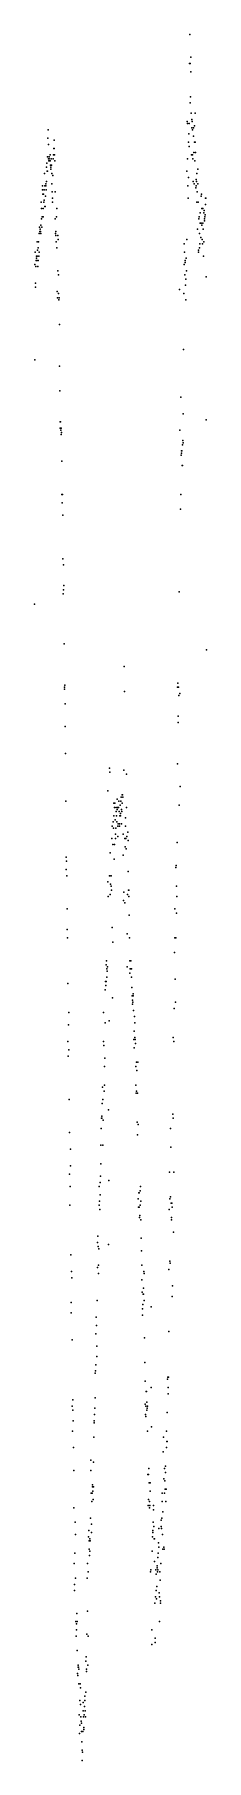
# Model space of a CAD drawing. Header units: metres. Extents: x 0 to 360, y -1788 to 1810.
import ezdxf

# ---------------------------------------------------------------- set-up
doc = ezdxf.new("R2010")
doc.units = ezdxf.units.M

msp = doc.modelspace()

# ---------------------------------------------------------------- linework, layer by layer
for p in [(324.5, 1810.1), (324, 1749.6), (325, 1749.6), (326.5, 1732.3), (327, 1762.6), (325.5, 1667.5), (326, 1680.5), (319, 1628.6), (319.5, 1624.3), (323.5, 1624.3), (327.5, 1645.9), (329, 1633), (329.5, 1628.6), (334.5, 1620), (336, 1645.9), (28, 1594.1), (28.5, 1611.4), (41, 1589.8), (322, 1585.4), (322.5, 1602.7), (328.5, 1615.7), (330.5, 1611.4), (332, 1615.7), (332.5, 1598.4), (334, 1585.4), (335.5, 1585.4), (27.5, 1555.2), (29, 1581.1), (29.5, 1550.9), (30.5, 1550.9), (31, 1555.2), (32.5, 1559.5), (35, 1550.9), (39, 1550.9), (39.5, 1559.5), (40, 1559.5), (40.5, 1572.5), (41.5, 1572.5), (42, 1559.5), (320, 1550.9), (323, 1576.8), (328, 1559.5), (330, 1559.5), (331, 1550.9), (333, 1563.8), (336.5, 1563.8), (21, 1520.6), (25.5, 1533.6), (26, 1542.2), (26.5, 1525), (27, 1525), (30, 1546.6), (31.5, 1546.6), (32, 1546.6), (33, 1546.6), (33.5, 1537.9), (34, 1529.3), (34.5, 1533.6), (35.5, 1537.9), (36, 1520.6), (38.5, 1516.3), (42.5, 1546.6), (318.5, 1525), (321.5, 1512), (335, 1546.6), (339.5, 1520.6), (341.5, 1529.3), (16.5, 1486.1), (17, 1494.7), (17.5, 1477.4), (19, 1477.4), (20.5, 1486.1), (21.5, 1494.7), (23.5, 1499), (24, 1494.7), (24.5, 1486.1), (25, 1503.4), (36.5, 1499), (37, 1481.8), (43, 1481.8), (320.5, 1494.7), (331.5, 1503.4), (333.5, 1499), (337, 1490.4), (337.5, 1507.7), (338, 1494.7), (338.5, 1503.4), (340, 1481.8), (341, 1499), (349, 1477.4), (14, 1460.2), (14.5, 1447.2), (18.5, 1447.2), (19.5, 1460.2), (20, 1464.5), (22, 1451.5), (22.5, 1451.5), (23, 1473.1), (37.5, 1460.2), (38, 1468.8), (46.5, 1447.2), (321, 1468.8), (339, 1460.2), (342, 1460.2), (348.5, 1473.1), (349.5, 1447.2), (352, 1447.2), (354.5, 1442.9), (357, 1455.8), (357.5, 1468.8), (358, 1468.8), (10.5, 1408.3), (12, 1404), (13.5, 1412.6), (15, 1425.6), (15.5, 1408.3), (16, 1429.9), (18, 1429.9), (43.5, 1425.6), (46, 1429.9), (340.5, 1404), (343.5, 1425.6), (344, 1429.9), (346, 1417), (346.5, 1438.6), (347, 1417), (348, 1417), (350, 1412.6), (351.5, 1417), (352.5, 1404), (354, 1438.6), (355, 1421.3), (355.5, 1425.6), (356, 1429.9), (356.5, 1434.2), (6, 1378.1), (8.5, 1378.1), (10, 1395.4), (11, 1399.7), (11.5, 1399.7), (12.5, 1399.7), (13, 1395.4), (44, 1395.4), (44.5, 1399.7), (45, 1391), (45.5, 1378.1), (49, 1391), (49.5, 1382.4), (313, 1373.8), (318, 1382.4), (344.5, 1395.4), (345.5, 1373.8), (347.5, 1386.7), (350.5, 1382.4), (351, 1373.8), (353.5, 1378.1), (1.5, 1356.5), (3.5, 1339.2), (4, 1347.8), (4.5, 1343.5), (5, 1339.2), (5.5, 1347.8), (6.5, 1360.8), (7.5, 1339.2), (8, 1365.1), (9, 1347.8), (9.5, 1356.5), (47, 1365.1), (313.5, 1356.5), (314.5, 1334.9), (315, 1339.2), (317, 1343.5), (342.5, 1356.5), (343, 1360.8), (345, 1365.1), (353, 1347.8), (1, 1330.6), (3, 1326.2), (7, 1326.2), (48.5, 1317.6), (50, 1309), (312.5, 1330.6), (314, 1309), (316.5, 1300.3), (317.5, 1317.6), (358.5, 1304.6), (2, 1283), (2.5, 1291.7), (47.5, 1274.4), (48, 1261.4), (50.5, 1270.1), (51.5, 1261.4), (303, 1278.7), (312, 1270.1), (315.5, 1287.4), (51, 1257.1), (316, 1257.1), (52, 1205.3), (311.5, 1153.4), (0.5, 1131.8), (52.5, 1118.9), (53, 1067), (305.5, 1054.1), (311, 1019.5), (53.5, 1002.2), (54, 989.3), (54.5, 1002.2), (55, 985), (55.5, 976.3), (56, 989.3), (56.5, 980.6), (303.5, 985), (359, 1006.6), (307, 937.4), (307.5, 941.8), (308, 941.8), (309.5, 954.7), (310, 963.4), (310.5, 959), (57, 920.2), (306.5, 933.1), (308.5, 911.5), (309, 911.5), (57.5, 851), (58, 833.8), (58.5, 851), (306, 851), (59, 807.8), (305, 820.8), (59.5, 717.1), (61, 704.2), (60.5, 652.3), (61.5, 661), (302.5, 648), (0, 622.1), (60, 643.7), (62, 540), (359.5, 527), (187.5, 492.5), (62.5, 449.3), (63, 445), (63.5, 453.6), (188, 440.6), (299, 449.3), (299.5, 457.9), (301, 449.3), (301.5, 432), (304, 436.3), (64, 414.7), (64.5, 367.2), (300, 375.8), (300.5, 388.8), (65, 311), (298.5, 289.4), (157, 280.8), (157.5, 272.2), (187, 276.5), (192.5, 267.8), (153.5, 233.3), (173, 216), (181, 220.3), (183, 224.6), (184, 224.6), (184.5, 220.3), (304.5, 241.9), (65.5, 211.7), (165.5, 207.4), (166, 181.4), (167.5, 198.7), (168, 207.4), (170.5, 190.1), (171, 198.7), (171.5, 181.4), (172.5, 194.4), (173.5, 198.7), (175.5, 198.7), (176, 211.7), (176.5, 211.7), (177, 190.1), (178.5, 181.4), (179, 203), (179.5, 185.8), (180, 181.4), (180.5, 211.7), (181.5, 194.4), (182.5, 190.1), (183.5, 207.4), (192, 198.7), (302, 203), (162, 159.8), (164.5, 168.5), (165, 155.5), (168.5, 172.8), (170, 155.5), (172, 168.5), (174, 159.8), (175, 164.2), (177.5, 164.2), (178, 159.8), (182, 164.2), (190, 177.1), (190.5, 159.8), (195, 146.9), (161.5, 133.9), (164, 121), (167, 121), (169, 142.6), (169.5, 133.9), (174.5, 138.2), (185, 142.6), (188.5, 133.9), (189.5, 116.6), (191, 133.9), (191.5, 112.3), (193, 138.2), (195.5, 129.6), (298, 125.3), (66, 95), (67, 86.4), (158, 103.7), (166.5, 90.7), (185.5, 99.4), (295.5, 73.4), (296, 77.8), (66.5, 69.1), (67.5, 56.2), (153, 43.2), (156.5, 56.2), (159, 38.9), (159.5, 56.2), (160, 56.2), (196, 64.8), (154, 13), (158.5, 17.3), (160.5, 34.6), (161, 25.9), (186, 4.3), (186.5, 21.6), (189, 0), (194.5, 17.3), (196.5, 25.9), (197, 25.9), (197.5, 13), (296.5, 34.6), (297.5, 13), (68, -13), (198, -25.9), (293, -13), (297, -21.6), (68.5, -56.2), (162.5, -51.8), (193.5, -64.8), (69, -73.4), (163.5, -82.1), (198.5, -73.4), (292.5, -103.7), (293.5, -73.4), (295, -73.4), (150, -129.6), (150.5, -121), (151, -138.2), (152, -142.6), (152.5, -133.9), (194, -133.9), (199, -121), (200, -138.2), (200.5, -121), (201, -121), (201.5, -138.2), (202, -138.2), (202.5, -138.2), (69.5, -168.5), (148.5, -164.2), (149, -172.8), (149.5, -164.2), (151.5, -155.5), (199.5, -146.9), (203, -155.5), (203.5, -177.1), (294, -159.8), (148, -181.4), (163, -198.7), (204, -194.4), (204.5, -203), (205, -211.7), (205.5, -207.4), (206, -194.4), (206.5, -190.1), (294.5, -207.4), (71.5, -229), (144.5, -229), (147.5, -250.6), (156, -246.2), (207, -224.6), (209, -237.6), (209.5, -250.6), (292, -220.3), (71, -254.9), (207.5, -285.1), (208.5, -267.8), (210, -280.8), (210.5, -285.1), (289.5, -280.8), (70, -289.4), (70.5, -319.7), (72, -306.7), (144, -289.4), (145, -298.1), (208, -302.4), (211, -293.8), (291.5, -289.4), (146.5, -341.3), (147, -324), (211.5, -341.3), (213.5, -332.6), (214, -349.9), (216, -332.6), (142, -384.5), (145.5, -393.1), (146, -380.2), (212, -380.2), (213, -393.1), (72.5, -410.4), (141.5, -419), (142.5, -410.4), (212.5, -397.4), (215.5, -397.4), (140, -449.3), (140.5, -449.3), (141, -445), (143.5, -453.6), (154.5, -432), (214.5, -457.9), (216.5, -462.2), (289, -440.6), (290, -449.3), (73, -479.5), (139.5, -470.9), (215, -483.8), (284.5, -470.9), (75, -514.1), (139, -505.4), (143, -505.4), (285, -509.8), (73.5, -565.9), (75.5, -548.6), (138, -570.2), (138.5, -544.3), (282, -561.6), (291, -561.6), (74.5, -591.8), (135.5, -591.8), (137, -609.1), (137.5, -583.2), (155.5, -578.9), (218, -604.8), (218.5, -604.8), (221, -600.5), (221.5, -591.8), (74, -630.7), (135, -630.7), (136, -622.1), (136.5, -639.4), (217, -617.8), (217.5, -635), (219, -635), (220.5, -630.7), (222, -622.1), (281.5, -639.4), (282.5, -617.8), (284, -613.4), (285.5, -626.4), (287, -626.4), (287.5, -635), (219.5, -656.6), (220, -652.3), (222.5, -661), (286, -661), (286.5, -656.6), (132, -708.5), (132.5, -695.5), (133, -717.1), (155, -712.8), (223, -699.8), (290.5, -686.9), (76, -734.4), (134.5, -721.4), (223.5, -725.8), (283, -747.4), (283.5, -751.7), (77.5, -769), (78, -781.9), (131.5, -760.3), (133.5, -756), (134, -773.3), (224, -756), (224.5, -786.2), (228.5, -769), (229, -773.3), (281, -764.6), (225, -812.2), (227, -816.5), (227.5, -816.5), (228, -803.5), (288, -820.8), (288.5, -799.2), (76.5, -855.4), (77, -833.8), (131, -829.4), (225.5, -846.7), (226, -859.7), (226.5, -838.1), (229.5, -829.4), (244, -842.4), (128.5, -898.6), (129, -864), (129.5, -881.3), (280.5, -894.2), (78.5, -911.5), (130.5, -924.5), (230, -907.2), (128, -963.4), (130, -946.1), (230.5, -959), (127, -980.6), (127.5, -976.3), (231, -997.9), (278, -993.6), (278.5, -989.3), (280, -989.3), (80.5, -1036.8), (126.5, -1032.5), (233.5, -1019.5), (234, -1019.5), (234.5, -1041.1), (243.5, -1010.9), (279, -1010.9), (279.5, -1023.8), (79, -1049.8), (80, -1058.4), (125.5, -1067), (126, -1054.1), (231.5, -1045.4), (232, -1067), (232.5, -1071.4), (233, -1049.8), (235, -1058.4), (235.5, -1054.1), (236, -1049.8), (277.5, -1062.7), (79.5, -1101.6), (81, -1080), (124, -1114.6), (124.5, -1084.3), (125, -1080), (236.5, -1101.6), (244.5, -1093), (269.5, -1114.6), (276, -1101.6), (81.5, -1136.2), (269, -1144.8), (275.5, -1136.2), (276.5, -1123.2), (277, -1123.2), (82, -1183.7), (117.5, -1183.7), (118, -1162.1), (123.5, -1166.4), (239, -1179.4), (272, -1179.4), (273.5, -1175), (121, -1218.2), (121.5, -1213.9), (123, -1218.2), (237, -1192.3), (238.5, -1192.3), (239.5, -1209.6), (242, -1209.6), (270, -1201), (272.5, -1205.3), (273, -1222.6), (274, -1188), (275, -1222.6), (118.5, -1231.2), (120, -1248.5), (120.5, -1231.2), (122, -1226.9), (122.5, -1244.2), (237.5, -1257.1), (238, -1244.2), (240, -1248.5), (241, -1257.1), (241.5, -1226.9), (249, -1257.1), (266.5, -1231.2), (267, -1248.5), (271.5, -1231.2), (274.5, -1248.5), (82.5, -1261.4), (85, -1291.7), (117, -1283), (240.5, -1261.4), (248, -1291.7), (248.5, -1265.8), (265, -1287.4), (266, -1283), (268.5, -1270.1), (85.5, -1317.6), (113, -1321.9), (113.5, -1309), (114, -1330.6), (116, -1326.2), (116.5, -1330.6), (119, -1313.3), (119.5, -1296), (246.5, -1321.9), (247, -1313.3), (247.5, -1309), (249.5, -1300.3), (250, -1326.2), (250.5, -1326.2), (259.5, -1304.6), (264.5, -1300.3), (265.5, -1304.6), (267.5, -1317.6), (84.5, -1356.5), (114.5, -1347.8), (115, -1360.8), (115.5, -1352.2), (246, -1352.2), (258, -1365.1), (258.5, -1356.5), (259, -1334.9), (260, -1343.5), (268, -1347.8), (270.5, -1343.5), (271, -1347.8), (83, -1378.1), (110.5, -1378.1), (112.5, -1395.4), (242.5, -1395.4), (243, -1391), (251, -1373.8), (253.5, -1391), (254, -1399.7), (256, -1386.7), (256.5, -1382.4), (257, -1395.4), (257.5, -1391), (262, -1395.4), (264, -1378.1), (83.5, -1434.2), (84, -1421.3), (86, -1408.3), (110, -1408.3), (254.5, -1434.2), (255.5, -1425.6), (260.5, -1438.6), (262.5, -1412.6), (251.5, -1460.2), (253, -1447.2), (255, -1451.5), (261.5, -1447.2), (263, -1455.8), (263.5, -1460.2), (86.5, -1499), (88, -1503.4), (88.5, -1481.8), (89, -1499), (111, -1477.4), (261, -1499), (87, -1529.3), (87.5, -1516.3), (109.5, -1525), (112, -1529.3), (245, -1516.3), (245.5, -1546.6), (252, -1542.2), (252.5, -1533.6), (89.5, -1559.5), (107.5, -1581.1), (108, -1572.5), (90, -1607), (90.5, -1611.4), (91, -1594.1), (91.5, -1589.8), (92, -1594.1), (92.5, -1598.4), (108.5, -1598.4), (109, -1602.7), (111.5, -1589.8), (93, -1628.6), (95.5, -1628.6), (96, -1637.3), (105.5, -1654.6), (107, -1645.9), (95, -1663.2), (96.5, -1671.8), (101.5, -1684.8), (102, -1667.5), (104.5, -1676.2), (105, -1663.2), (106, -1684.8), (93.5, -1693.4), (94.5, -1715), (97, -1697.8), (97.5, -1706.4), (98, -1710.7), (102.5, -1697.8), (103, -1723.7), (103.5, -1719.4), (104, -1693.4), (106.5, -1697.8), (94, -1732.3), (98.5, -1728), (99, -1749.6), (101, -1728), (99.5, -1766.9), (100, -1788.5), (100.5, -1771.2)]:
    msp.add_point(p)

doc.saveas('drawing.dxf')
